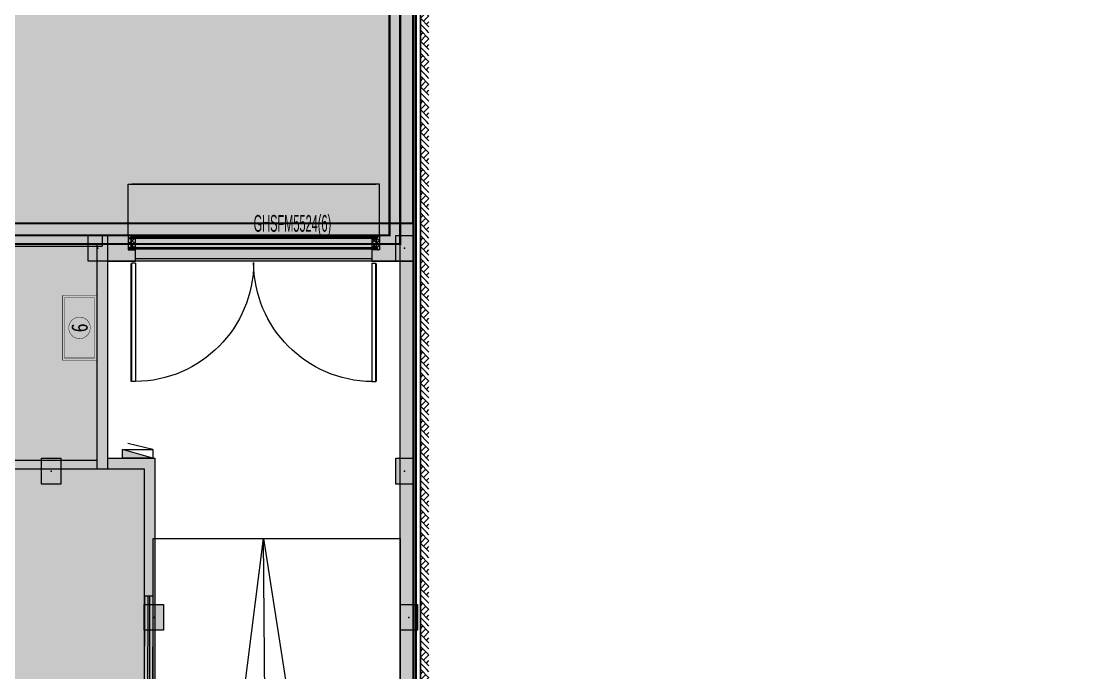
# Model space of a CAD drawing. Extents: x -264757 to 86229, y 4049843 to 4347093.
# Drawn here: x -35198 to -10533, y 4106591 to 4121737 of the extents above; entities that cross this region are included whole.
import ezdxf
from ezdxf.enums import TextEntityAlignment as Align

# ---------------------------------------------------------------- set-up
doc = ezdxf.new("R2010")
doc.units = 0
doc.header["$LTSCALE"] = 1000
doc.header["$MEASUREMENT"] = 0
doc.linetypes.add('DASH', pattern=[0.35, 0.25, -0.1])
doc.layers.add('AX-01DK-PB01$0$AX-001DK-01-PB01-02$0$A-3-Htch(wall)', color=8, linetype='Continuous')
doc.layers.add('AX-01DK-PB01$0$AX-03CK-02-PB01$0$AX-03CK-02-PB01$0$PUB_HATCH', color=8, linetype='Continuous')
doc.layers.add('AX-01DK-PB01$0$AX-03CK-02-PB01$0$人防$0$人防$0$WINDOW_TEXT', color=8, linetype='Continuous', plot=False)
doc.layers.add('无关图层', color=8, linetype='Continuous', lineweight=0)
doc.layers.add('无关图层 @ 1', color=8, linetype='Continuous', lineweight=0)
doc.layers.add('车位归属楼栋范围线', color=7, linetype='Continuous', true_color=0x19e6c7)
doc.styles.add('AX-01DK-PB01$0$AX-03CK-02-PB01$0$人防$0$人防$0$_TCH_WINDOW', font='$ GAD E', dxfattribs={"width": 0.7, "bigfont": '$ GAD C'})
doc.styles.get("Standard").update_dxf_attribs({"font": 'gbenor.shx', "bigfont": 'gbcbig.shx'})
doc.styles.add('坑编号', font='', dxfattribs={"width": 0.8})
doc.styles.get('坑编号').set_extended_font_data('SimSun')
pattern_1 = [(45, (-345.37, -29.125), (-56.12660076, 56.12660076), []), (135, (-345.37, -29.125), (-56.12660076, -56.12660076), [])]

# ---------------------------------------------------------------- blocks, each defined once
blk = doc.blocks.new('AX-01DK-PB01-RFTC')
at = {"layer": '无关图层'}
h = blk.add_hatch(color=251, dxfattribs=at)
h.dxf.hatch_style = 1
h.paths.add_polyline_path([(19773, -61220), (19773, -62171), (18423, -62170), (18423, -70471), (12324, -70471), (12323, -62170), (7773, -62170), (7777, -120370), (8177, -120370), (8177, -120315), (14323, -119683), (14322, -126122), (25972, -126122), (25972, -124922), (26822, -124926), (26822, -122452), (33923, -122452), (33923, -124922), (34773, -124922), (34773, -126122), (41373, -126125), (41373, -124372), (41823, -124372), (41823, -122152), (41447, -122152), (41447, -120270), (48923, -120270), (48923, -123125), (49323, -123125), (49323, -124675), (51824, -124674), (51824, -124055), (54717, -124055), (54717, -125871), (56816, -125871), (56816, -116250), (55967, -116250), (55967, -111420), (63072, -111420), (63072, -103570), (62080, -103570), (62073, -94584), (64569, -94584), (64573, -65385), (66999, -65385), (67002, -52470), (67402, -52470), (67397, -31965), (65807, -31965), (65807, -26418), (68456, -26418), (68457, -17070), (67422, -17070), (67422, -13843), (60301, -13843), (60302, -3770), (55750, -3770), (55750, -12070), (49652, -12070), (49649, -9275), (45355, -9275), (45349, -3821), (40751, -3820), (40750, -12070), (34663, -12070), (34649, -3820), (25757, -3820), (25757, -12071), (19650, -12071), (19650, -3820), (10752, -3820), (10751, -12072), (4662, -12071), (4661, -3769), (4150, -3770), (100, -3769), (100, -23171), (-701, -23171), (-701, -29550), (100, -29550), (11250, -29550), (11250, -32020), (12100, -32020), (12100, -32970), (10750, -32970), (10754, -41272), (4647, -41271), (4650, -32970), (1953, -32970), (1953, -34670), (100, -34670), (100, -57801), (9743, -57801), (9743, -57272), (13567, -57272), (13567, -56751), (15417, -56751), (15416, -58750), (18923, -58750), (18923, -61220)])
h.paths.add_polyline_path([(41812, -58753), (48919, -58753), (48919, -61220), (49773, -61220), (49773, -62170), (48419, -62173), (48426, -70475), (42319, -70475), (42324, -67872), (39323, -67876), (39323, -62423), (41812, -62423)], flags=16)
h.paths.add_polyline_path([(33923, -58751), (33923, -61220), (34773, -61220), (34773, -62170), (33423, -62171), (33430, -70475), (27323, -70475), (27323, -62171), (26373, -62170), (26373, -60670), (26815, -60670), (26823, -58751), (31623, -58751), (31623, -58751)], flags=16)
h.paths.add_polyline_path([(40754, -41272), (34647, -41271), (34650, -32970), (33700, -32970), (33700, -31470), (34142, -31470), (34150, -29551), (38951, -29551), (38950, -29550), (41250, -29550), (41250, -32020), (42100, -32020), (42100, -32970), (40750, -32970)], flags=16)
h.paths.add_polyline_path([(49647, -41270), (49655, -38470), (45349, -38475), (45349, -33220), (49142, -33220), (49142, -29550), (56249, -29550), (56250, -32020), (57100, -32020), (57100, -32970), (55749, -32970), (55754, -41271)], flags=16)
h.paths.add_polyline_path([(25764, -41272), (19657, -41271), (19657, -32970), (19150, -32970), (19150, -29550), (26257, -29550), (26250, -32020), (27100, -32020), (27100, -32970), (25757, -32970)], flags=16)
h.paths.add_polyline_path([(41812, -87950), (48919, -87950), (48919, -90420), (49773, -90420), (49773, -91370), (48419, -91370), (48428, -99684), (41519, -99659), (41519, -97070), (39326, -97074), (39319, -91620), (41822, -91620)], flags=16)
h.paths.add_polyline_path([(33925, -87950), (33923, -90420), (34773, -90420), (34773, -91370), (33425, -91370), (33428, -99683), (26519, -99658), (26523, -95371), (27330, -95371), (27324, -91371), (26373, -91370), (26373, -89870), (26823, -89870), (26823, -87951), (31623, -87951), (31623, -87951)], flags=16)
h.paths.add_polyline_path([(18923, -87950), (18922, -90419), (19772, -90419), (19772, -91369), (18420, -91369), (18427, -99677), (11523, -99666), (11523, -95370), (12323, -95370), (12323, -91370), (10974, -91370), (10974, -90420), (11823, -90420), (11823, -87950)], flags=16)
h.paths.add_polyline_path([(62209, -60116), (64273, -60116), (64273, -55267), (62209, -55267)], flags=16)
h.paths.add_polyline_path([(59799, -89432), (61752, -89432), (61752, -84521), (59799, -84521)], flags=16)
blk.add_lwpolyline([(64573, -65385), (64569, -94584), (62073, -94584), (62080, -103570), (63072, -103570), (63072, -111420), (55967, -111420), (55967, -116250), (56816, -116250), (56816, -125871)], dxfattribs=at)
blk = doc.blocks.new('AX-01DK-PB01$1$$LinePat$素土夯实')
at = {"layer": '无关图层'}
for p, q in [((0, -210), (210, 0)), ((120, -300), (420, 0)), ((420, 0), (608, -188)), ((495, -300), (795, 0)), ((615, 0), (705, -90)), ((210, -210), (300, -300)), ((315, -105), (502, -293)), ((705, -300), (795, -210))]:
    blk.add_line(p, q, dxfattribs=at)
blk = doc.blocks.new('ghdffg44')
at = {"layer": '无关图层'}
h = blk.add_hatch(dxfattribs=at)
h.set_pattern_fill('ANSI37', color=256, scale=50)
h.set_pattern_definition(pattern_1)
h.paths.add_polyline_path([(18259341, 53553200), (18259241, 53553200), (18259241, 53552890), (18259341, 53552890), (18259341, 53552885), (18259171, 53552885), (18259171, 53553205), (18259341, 53553205)])
h = blk.add_hatch(dxfattribs=at)
h.set_pattern_fill('ANSI37', color=256, scale=50)
h.set_pattern_definition(pattern_1)
h.paths.add_polyline_path([(18259241, 53553140), (18259341, 53553140), (18259341, 53552950), (18259241, 53552950)])
for p, q in [((18259206, 53553223), (18259206, 53553193)), ((18259171, 53552885), (18259171, 53551685)), ((18259171, 53551685), (18264926, 53551685))]:
    blk.add_line(p, q, dxfattribs=at)
for points in [[(18259341, 53553200), (18259241, 53553200), (18259241, 53552890), (18259341, 53552890), (18259341, 53552885), (18259171, 53552885), (18259171, 53553205), (18259341, 53553205)], [(18259331, 53553150), (18259336, 53553150), (18259336, 53553145), (18259246, 53553145), (18259246, 53553195), (18259336, 53553195), (18259336, 53553190), (18259331, 53553190), (18259331, 53553185), (18259341, 53553185), (18259341, 53553200), (18259241, 53553200), (18259241, 53553140), (18259341, 53553140), (18259341, 53553155), (18259331, 53553155)], [(18259241, 53553140), (18259341, 53553140), (18259341, 53552950), (18259241, 53552950)], [(18259331, 53552900), (18259336, 53552900), (18259336, 53552895), (18259246, 53552895), (18259246, 53552945), (18259336, 53552945), (18259336, 53552940), (18259331, 53552940), (18259331, 53552935), (18259341, 53552935), (18259341, 53552950), (18259241, 53552950), (18259241, 53552890), (18259341, 53552890), (18259341, 53552905), (18259331, 53552905)]]:
    blk.add_lwpolyline(points, close=True, dxfattribs=at)
for points in [[(18259256, 53553185), (18259256, 53553155)], [(18259256, 53552935), (18259256, 53552905)]]:
    blk.add_lwpolyline(points, dxfattribs=at)
blk = doc.blocks.new('*U130')
at = {"layer": '无关图层'}
for p, q in [((20, 5335), (20, -335)), ((50, 5335), (50, -335)), ((270, 5335), (270, -335)), ((300, 5335), (300, -335))]:
    blk.add_line(p, q, dxfattribs=at)
at = {"layer": '无关图层', "xscale": -1, "rotation": 90}
blk.add_blockref('ghdffg44', (53553205, 18264591), dxfattribs=at)
at = {"layer": '无关图层', "rotation": 90}
blk.add_blockref('ghdffg44', (53553205, -18259591), dxfattribs=at)
at = {"layer": '无关图层'}
blk.add_attdef('卷帘名称', text='', height=350, rotation=90, dxfattribs=at).set_placement((759, 2500), align=Align.CENTER)
blk = doc.blocks.new('*U158')
at = {"layer": '无关图层', "rotation": 90}
blk.add_blockref('*U130', (-27289, 4116426), dxfattribs=at)
blk = doc.blocks.new('*U110')
at = {"layer": '无关图层', "const_width": 10}
for points in [[(1250, 100), (-250, 100), (-250, 900), (1250, 900)], [(1200, 150), (-200, 150), (-200, 850), (1200, 850)]]:
    blk.add_lwpolyline(points, close=True, dxfattribs=at)
blk.add_lwpolyline([(500, 750, 0.098491), (404, 731, 0.098491), (323, 677, 0.098491), (269, 596, 0.098491), (250, 500, 0.098491), (269, 404, 0.098491), (323, 323, 0.098491), (404, 269, 0.098491), (500, 250, 0.098491), (596, 269, 0.098491), (677, 323, 0.098491), (731, 404, 0.098491), (750, 500, 0.098491), (731, 596, 0.098491), (677, 677, 0.098491), (596, 731, 0.098491)], format="xyb", close=True, dxfattribs=at)
at = {"layer": '无关图层', "style": '坑编号', "width": 0.8}
blk.add_attdef('X', text='', height=380, dxfattribs=at).set_placement((500, 500), align=Align.MIDDLE_CENTER)
blk = doc.blocks.new('*U178')
at = {"layer": '无关图层'}
ref = blk.add_blockref('*U110', (-33342, 4114108), dxfattribs=dict(at, rotation=90))
ref.add_attrib('X', '6', dxfattribs={"layer": '无关图层 @ 1', "height": 380, "rotation": 90, "style": '坑编号', "width": 0.8}).set_placement((-33842, 4114608), align=Align.MIDDLE_CENTER)
blk = doc.blocks.new('SX-CK-PB001-WNC$1$20211103.13313578')
at = {"layer": '无关图层'}
h = blk.add_hatch(color=256, dxfattribs=at)
h.dxf.hatch_style = 1
h.paths.add_polyline_path([(0, 600), (450, 600), (450, 0), (0, 0)])
blk.add_lwpolyline([(0, 600), (450, 600), (450, 0), (0, 0)], close=True, dxfattribs=at)
blk.add_point((225, 300), dxfattribs=at)
blk = doc.blocks.new('SX-CK-PB001-WNC$1$20211103.13313888')
at = {"layer": '无关图层'}
h = blk.add_hatch(color=256, dxfattribs=at)
h.dxf.hatch_style = 1
h.paths.add_polyline_path([(0, 600), (400, 600), (400, 0), (0, 0)])
blk.add_lwpolyline([(0, 600), (400, 600), (400, 0), (0, 0)], close=True, dxfattribs=at)
blk.add_point((200, 300), dxfattribs=at)
blk = doc.blocks.new('PX-03CK-XHS$1$$TWTSYS$00000508')
at = {"layer": '无关图层'}
for p, q in [((-0.5, 0.5), (0.324, 1.224)), ((-0.5, 0.5), (-0.5, -0.5)), ((-0.5, -0.5), (0.5, 0.5)), ((0.5, 0.5), (-0.5, 0.5)), ((0.5, -0.5), (0.5, 0.5)), ((-0.5, -0.5), (0.5, -0.5))]:
    blk.add_line(p, q, dxfattribs=at)
blk.add_solid([(0.5, -0.5), (0.5, 0.5), (-0.5, -0.5)], dxfattribs=at)
blk = doc.blocks.new('AX-01DK-PB01$0$AX-03CK-02-PB01$0$人防$0$人防$0$$U_DORLIB2D$00000002')
at = {"layer": '无关图层'}
for p, q in [((-0.5, 0.545), (-0.5167, 0.545)), ((-0.5, 0.045), (-0.5, 0.545)), ((0.5, 0.045), (0.5, 0.545)), ((0.5, 0.545), (0.5167, 0.545)), ((-0.5, 0.045), (-0.5167, 0.045)), ((0.5, 0.045), (0.5167, 0.045)), ((-0.5, 0.025), (0.5, 0.025))]:
    blk.add_line(p, q, dxfattribs=at)
at = {"layer": '无关图层', "const_width": 0.00833}
for points in [[(-0.5167, 0.045), (-0.5167, 0.545)], [(0.5167, 0.045), (0.5167, 0.545)]]:
    blk.add_lwpolyline(points, dxfattribs=at)
at = {"layer": '无关图层'}
for centre, start, end in [((-0.5042, 0.0408), 0.0945, 89.5248), ((0.5042, 0.0408), 90.4752, 179.9055)]:
    blk.add_arc(centre, 0.5042, start, end, dxfattribs=at)

msp = doc.modelspace()

# ---------------------------------------------------------------- hatches: boundary and pattern name
at = {"layer": 'AX-01DK-PB01$0$AX-001DK-01-PB01-02$0$A-3-Htch(wall)'}
msp.add_hatch(color=256, dxfattribs=at).paths.add_polyline_path([(-26383.2, 4116558), (-26083.2, 4116158), (-26083.2, 4124008), (-26383.2, 4123708)])
at = {"layer": 'AX-01DK-PB01$0$AX-03CK-02-PB01$0$AX-03CK-02-PB01$0$PUB_HATCH'}
for points in [[(-40109.6, 4116758), (-39859.6, 4116508), (-33316.8, 4116508), (-33316.8, 4116758)], [(-33191.8, 4116158.8), (-33441.8, 4116558.8), (-33441.8, 4111328), (-33191.8, 4111578)], [(-33191.8, 4116158.8), (-32541.8, 4116158.7), (-32541.8, 4116558.7), (-33441.8, 4116558.8)], [(-26383.2, 4116558), (-27041.8, 4116558.1), (-27041.8, 4116158.1), (-26083.2, 4116158)], [(-33191.8, 4111578), (-33441.8, 4111328), (-32339.6, 4111328), (-32089.6, 4111578)], [(-32089.6, 4111578), (-32339.6, 4111328), (-32339.6, 4103506.5), (-32256.3, 4103381.5), (-32089.6, 4103381.5)]]:
    msp.add_hatch(color=256, dxfattribs=at).paths.add_polyline_path(points)
at = {"layer": '无关图层'}
msp.add_hatch(color=256, dxfattribs=at).paths.add_polyline_path([(-26083.2, 4080408), (-26083.2, 4123807.6), (-26383.2, 4123807.6), (-26383.2, 4080408)])
h = msp.add_hatch(dxfattribs=at)
h.set_pattern_fill('钢筋混凝土', color=256, scale=100)
h.set_pattern_definition([(45, (-4e-05, 0.0001), (-176.776695, 176.776695), []), (50, (-4e-05, 0.0001), (717.26018, -62.752135), [75, -825]), (355, (-4e-05, 0.0001), (-138.75133, 752.19213), [60, -660]), (100.4514, (59.8, -5.2), (578.50938, 689.43954), [63.74019, -701.14211]), (46.1842, (-4e-05, 200), (1067.24105, -165.51901), [112.5, -1237.5]), (96.6356, (88.9, 186.2), (934.6627, 974.11787), [95.6103, -1051.713]), (351.1842, (-4e-05, 200), (934.66195, 974.1186), [90, -990]), (21, (100, 150), (596.90705, -402.61889), [75, -825]), (326, (100, 150), (243.31533, 725.15005), [60, -660]), (71.4514, (149.74, 116.45), (840.22263, 322.5305), [63.74019, -701.14211]), (37.5, (-4e-05, 0.0001), (12.159855, 332.893854), [0, -652, 0, -670, 0, -662.5]), (7.5, (-4e-05, 0.0001), (263.069537, 394.411712), [0, -382, 0, -637, 0, -252.5]), (327.5, (-223, 0.0001), (533.822436, -22.554872), [0, -250, 0, -780, 0, -1035]), (317.5, (-323, 0.0001), (583.18617, 100.10498), [0, -325, 0, -518, 0, -735])])
h.paths.add_polyline_path([(-26384.6, 4123708), (-26084.6, 4123708), (-26084.6, 4102658.9), (-26384.6, 4102658.9)])

# ---------------------------------------------------------------- linework, layer by layer
for p, q in [((-26083.2, 4116158), (-26083.2, 4124008)), ((-26033.6, 4076559.1), (-26035, 4124058)), ((-26025, 4124068), (-26023.6, 4076549.2)), ((-26015, 4124078), (-26013.6, 4076539.2)), ((-25913.6, 4076439.2), (-25915, 4124178)), ((-25915, 4124178), (-25913.6, 4076439.2)), ((-26383.2, 4080408), (-26383.2, 4123807.6)), ((-26083.2, 4080408), (-26083.2, 4123807.6)), ((-26383.2, 4116558), (-26383.2, 4123708)), ((-40109.6, 4116758), (-33316.8, 4116758)), ((-33316.8, 4116758), (-33316.8, 4116508)), ((-39859.6, 4116508), (-33316.8, 4116508)), ((-33441.8, 4116558.8), (-33441.8, 4111328)), ((-32541.8, 4116558.7), (-33441.8, 4116558.8)), ((-32541.8, 4116158.7), (-32541.8, 4116558.7)), ((-26383.2, 4116558), (-27041.8, 4116558.1)), ((-27041.8, 4116558.1), (-27041.8, 4116158.1)), ((-33191.8, 4116158.8), (-33191.8, 4111578)), ((-33191.8, 4116158.8), (-32541.8, 4116158.7)), ((-27041.8, 4116158.1), (-26083.2, 4116158)), ((-33441.8, 4111528), (-36000.7, 4111528)), ((-33191.8, 4111578), (-32089.6, 4111578)), ((-32089.6, 4111578), (-32089.6, 4103381.5)), ((-36000.7, 4111328), (-33441.8, 4111328)), ((-33441.8, 4111328), (-32339.6, 4111328)), ((-32339.6, 4111328), (-32339.6, 4103506.5)), ((-32132.3, 4109710.1), (-26383.3, 4109709.8)), ((-32132.2, 4106713.4), (-32132.3, 4109710.1)), ((-32132.2, 4089442.9), (-29561.7, 4109709.9)), ((-29382.2, 4089442.9), (-29561.7, 4109709.9)), ((-29561.7, 4109709.9), (-26384.6, 4089442.9)), ((-26383.3, 4109709.8), (-26383.2, 4105613.4)), ((-32332.5, 4108374.8), (-32340, 4103228)), ((-32132.4, 4108374.8), (-32332.5, 4108374.8)), ((-32254.2, 4108374.8), (-32261.8, 4103228)), ((-32204, 4108374.8), (-32254.2, 4108374.8)), ((-32211.8, 4103228), (-32204, 4108374.8)), ((-32140, 4103228), (-32132.4, 4108374.8)), ((-32132.2, 4089442.9), (-32132.2, 4106713.4)), ((-32132.2, 4106713.4), (-32132.2, 4106713.4))]:
    msp.add_line(p, q, dxfattribs=at)
msp.add_lwpolyline([(-26384.6, 4123708), (-26084.6, 4123708), (-26084.6, 4102658.9), (-26384.6, 4102658.9)], close=True, dxfattribs=at)
at = {"layer": '车位归属楼栋范围线', "linetype": 'DASH', "ltscale": 5, "const_width": 50}
for points in [[(-81383.7, 4158458.2), (-81383.7, 4111561.9), (-81383.7, 4111561.9), (-69389.6, 4111578), (-69389.6, 4116758), (-63550.9, 4116758), (-63550.9, 4106342.3), (-55792.6, 4106342.3), (-55792.6, 4111326.9), (-40109.6, 4111326.9), (-40109.6, 4116758), (-26632, 4116758), (-26632, 4124008), (-27083.6, 4124008), (-27079.3, 4127908), (-30681.1, 4127906.7), (-30681.1, 4122795), (-36179.7, 4122799.3), (-36179.7, 4146571.2), (-33104.2, 4146571.2), (-33104.2, 4162892)], [(-58330.8, 4151410.9), (-58330.8, 4139628.4), (-36433.7, 4139628.4), (-36307.7, 4139628.4), (-36307.7, 4133378.6), (-40026, 4133378.6), (-40026, 4128270.8), (-51609, 4128270.8), (-51609, 4133231.1), (-54977.1, 4133231.1), (-54977.1, 4128491.5), (-57010.8, 4128491.5), (-57010.8, 4117413.7), (-55682.6, 4117413.7), (-55682.6, 4111438.7), (-40248, 4111438.7), (-40248, 4117040.2), (-26085.2, 4117040.2), (-26085.2, 4123708), (17816.6, 4123708)], [(-36431.6, 4122608), (-30379.2, 4122608), (-30379.2, 4128087.9), (-27383.6, 4128087.9), (-27383.2, 4123708), (-26384.6, 4123708), (-26383.2, 4116558), (-39859.6, 4116558.8)]]:
    msp.add_lwpolyline(points, dxfattribs=at)

# ---------------------------------------------------------------- block references
at = {"layer": '无关图层'}
for name, p in [('AX-01DK-PB01-RFTC', (-89156.8, 4227579.4)), ('SX-CK-PB001-WNC$1$20211103.13313578', (-33639.6, 4116158)), ('SX-CK-PB001-WNC$1$20211103.13313888', (-26484.6, 4116158)), ('SX-CK-PB001-WNC$1$20211103.13313578', (-34729.6, 4110978)), ('SX-CK-PB001-WNC$1$20211103.13313888', (-26484.6, 4110978)), ('SX-CK-PB001-WNC$1$20211103.13313578', (-32340, 4107578)), ('SX-CK-PB001-WNC$1$20211103.13313888', (-26384.6, 4107578))]:
    msp.add_blockref(name, p, dxfattribs=at)
at = {"layer": '无关图层', "xscale": 0.6672098582204975, "yscale": 0.6666666666666666, "zscale": 0.6666666666666666, "rotation": 90.00165836915554}
for p in [(-25914.9, 4121525.9), (-25914.9, 4120995.4), (-25914.8, 4120465), (-25914.8, 4119934.6), (-25914.8, 4119404.1), (-25914.8, 4118873.7), (-25914.8, 4118343.3), (-25914.8, 4117812.8), (-25914.8, 4117282.4), (-25914.7, 4116752), (-25914.7, 4116221.5), (-25914.7, 4115691.1), (-25914.7, 4115160.7), (-25914.7, 4114630.2), (-25914.7, 4114099.8), (-25914.6, 4113569.4), (-25914.6, 4113039), (-25914.6, 4112508.5), (-25914.6, 4111978.1), (-25914.6, 4111447.7), (-25914.6, 4110917.2), (-25914.6, 4110386.8), (-25914.5, 4109856.4), (-25914.5, 4109325.9), (-25914.5, 4108795.5), (-25914.5, 4108265.1), (-25914.5, 4107734.6), (-25914.5, 4107204.2), (-25914.4, 4106673.8), (-25914.4, 4106143.3)]:
    msp.add_blockref('AX-01DK-PB01$1$$LinePat$素土夯实', p, dxfattribs=at)
at = {"layer": '无关图层'}
ref = msp.add_blockref('AX-01DK-PB01$0$AX-03CK-02-PB01$0$人防$0$人防$0$$U_DORLIB2D$00000002', (-29791.8, 4116358.4), dxfattribs=dict(at, xscale=5500, yscale=-5500, zscale=400, rotation=359.9934994618099))
ref.add_attrib('A', 'GHSFM5524(6)', (-29791.8, 4116842.6), dxfattribs={"layer": 'AX-01DK-PB01$0$AX-03CK-02-PB01$0$人防$0$人防$0$WINDOW_TEXT', "height": 390, "rotation": 359.9935, "style": 'AX-01DK-PB01$0$AX-03CK-02-PB01$0$人防$0$人防$0$_TCH_WINDOW', "width": 0.49})
at = {"layer": '无关图层', "xscale": -700, "yscale": 200, "zscale": 700}
msp.add_blockref('PX-03CK-XHS$1$$TWTSYS$00000508', (-32489.8, 4111679), dxfattribs=at)
at = {"layer": '车位归属楼栋范围线'}
for name in ['*U158', '*U178']:
    msp.add_blockref(name, (0, 0), dxfattribs=at)

doc.saveas('drawing.dxf')
